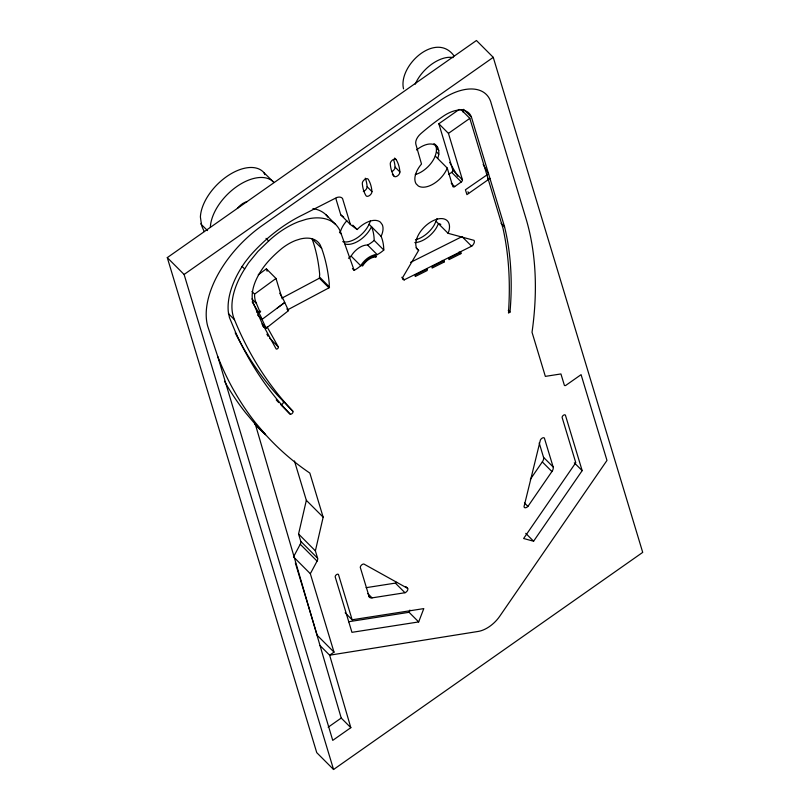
<?xml version="1.0" encoding="UTF-8"?>
<svg xmlns="http://www.w3.org/2000/svg" width="810" height="810" viewBox="0 0 810 810"><rect width="100%" height="100%" fill="white"/><g stroke="black" fill="none" stroke-linecap="round" stroke-linejoin="round"><path stroke-width="1.21" d="M415.267 174.575A20.695 11.796 -44.9 0 0 435.243 156.026L436.398 151.794L436.418 147.997L435.294 144.909M437.643 158.436C439.972 153.201 439.131 146.711 433.917 143.542M463.603 109.33L471.46 117.207L504.559 226.81A481.201 274.327 -44.9 0 1 509.996 312.103L508.508 313.085L508.862 306.018A536.402 305.795 -44.9 0 0 502.919 228.005L469.82 118.361L461.082 109.613M320.031 645.57L329.64 655.199L478.133 631.446A23.652 13.476 -44.9 0 0 499.689 616.319L606.973 460.424L581.084 374.655L565.836 385.358A1.833 1.043 -44.9 0 1 564.378 385.307L560.935 373.947L545.343 376.377L532.028 332.272A478.022 272.514 -44.9 0 0 525.771 217.87L491.194 103.346A52.002 29.646 -44.9 0 0 438.828 101.513L261.225 226.243A88.482 50.443 -44.9 0 0 207.704 326.217L217.758 356.552L332.738 740.37L350.831 727.674L329.64 655.199L334.003 652.131L310.331 573.713L293.514 556.865L300.257 544.269A4.819 2.744 -44.9 0 0 300.783 541.353L298.566 534.003L306.342 500.327L294.455 460.991M310.331 573.713L317.075 561.117A4.819 2.744 -44.9 0 0 317.601 558.212L315.384 550.861L323.16 517.185L309.835 473.07A738.021 420.734 -44.9 0 1 264.971 433.988L255.363 424.359L245.774 412.968A738.021 420.734 -44.9 0 1 224.481 381.257M288.016 309.633L328.992 287.833L329.285 284.026A314.756 179.445 -44.9 0 0 326.157 263.878L325.397 260.678A314.756 179.445 -44.9 0 0 321.651 248.346L312.032 238.717A314.756 179.445 -44.9 0 1 315.789 251.049L316.548 254.249A314.756 179.445 -44.9 0 1 319.677 274.398L319.383 278.205L282.832 297.645M348.513 621.746L409.07 612.299L409.921 610.082M352.137 619.782L338.529 574.705A2.066 1.185 -44.9 0 0 336.514 574.634A2.066 1.185 -44.9 0 0 335.239 577.014L351.945 632.337L418.679 621.928L423.802 608.604L352.137 619.782L345.151 612.775M448.072 233.3L448.315 232.804A20.695 11.796 -44.9 0 0 432.439 221.039A20.695 11.796 -44.9 0 0 417.17 249.014L418.638 250.391L402.428 277.911A4.536 2.582 -44.9 0 0 404.089 279.906L471.957 246.017A4.992 2.845 -44.9 0 0 474.052 240.347L448.072 233.3L436.063 221.262M281.272 405.243L290.01 414.001A1.995 1.134 -44.9 0 0 291.6 413.91A1.995 1.134 -44.9 0 0 292.997 412.219L292.866 411.217L286.669 404.474A853.953 486.83 -44.9 0 1 234.485 319.707A70.419 40.146 -44.9 0 1 244.66 269.001L248.498 262.956L257.894 251.465L268.647 241.005A62.907 35.863 -44.9 0 1 298.657 221.687L306.18 219.307A62.907 35.863 -44.9 0 1 341.212 233.928L354.162 270.348A20.908 11.917 -44.9 0 0 360.733 265.731A14.874 8.475 -44.9 0 1 377.207 254.644A20.908 11.917 -44.9 0 0 383.788 250.027A78.914 44.995 -44.9 0 0 381.105 236.328A20.695 11.796 -44.9 0 0 382.269 224.684L380.427 222.193A20.695 11.796 -44.9 0 0 357.169 229.534L350.396 224.512L340.787 214.883L335.796 198.359M530.327 479.338L542.305 461.923A6.166 3.513 -44.9 0 0 543.53 457.326L539.187 442.928M527.958 506.371L551.914 471.552A6.166 3.513 -44.9 0 0 553.139 466.955L544.361 438.007A2.815 1.61 -44.9 0 0 540.381 440.002L524.04 506.584A3.088 1.762 -44.9 0 0 527.877 506.463L524.465 502.868M533.587 541.222L582.167 470.65L565.461 415.327A2.066 1.185 -44.9 0 0 563.446 415.257A2.066 1.185 -44.9 0 0 562.17 417.636L575.778 462.712L523.624 538.498L533.587 541.222L525.731 533.344M261.934 324.041L266.136 328.252L288.522 310.645L284.644 302.282A15.562 3.726 54.9 0 0 281.677 296.419L279.713 293.23M448.841 174.332L451.747 172.287A2.197 1.255 -44.9 0 0 452.851 170.221L438.838 123.748L459.189 109.451M435.243 156.026L447.252 168.065L452.83 186.543A2.197 1.255 -44.9 0 0 454.612 186.654L461.356 181.916A2.197 1.255 -44.9 0 0 462.469 179.85L448.446 133.377L438.838 123.748M416.563 149.961C422.061 145.405 432.074 140.565 437.704 147.319M258.238 274.792L266.389 268.829L275.997 278.458L282.174 298.829M260.132 312.366L255.403 300.955A42.596 24.28 -44.9 0 1 254.593 294.121L275.997 278.458M167.285 257.62L476.442 40.5L493.25 57.348L642.715 552.379L333.558 769.5L316.75 752.652L167.285 257.62L184.103 274.468L333.558 769.5M184.103 274.468L493.25 57.348M448.446 133.377L469.82 118.361M260.699 311.121L258.694 312.528L256.517 311.891M489.949 178.473L466.935 194.633L465.416 189.783L488.551 173.816L483.165 164.42M328.161 727.218L341.223 718.045L255.363 424.359M277.273 308.063L284.725 302.494L262.025 319.403L266.136 328.252M375.921 256.993L376.498 256.051A13.213 7.533 -44.9 0 0 361.837 265.842L362.657 265.923A11.978 6.824 -44.9 0 1 375.921 256.993L374.21 255.282M410.538 262.399L462.034 236.621L471.643 246.25M443.981 262.126L432.186 268.029A2.278 1.296 -44.9 0 1 432.196 266.571L444.001 260.668A2.278 1.296 -44.9 0 1 443.981 262.126L442.27 260.405M460.839 253.692L449.034 259.595A2.278 1.296 -44.9 0 1 449.054 258.137L460.849 252.234A2.44 1.387 -44.9 0 1 460.839 253.692L459.118 251.971M366.1 587.675L395.462 583.089A3.088 1.762 -44.9 0 0 396.748 582.269M368.965 596.302L369.208 596.869A6.166 3.513 -44.9 0 0 372.053 597.871L405.071 592.717A3.088 1.762 -44.9 0 0 407.673 588.384L405.881 586.592M440.812 224.299L438.463 223.671L436.56 227.569A20.695 11.796 -44.9 0 1 414.811 242.615M407.673 588.384L363.832 564.003A2.815 1.61 -44.9 0 0 360.258 567.304L369.208 596.869M340.787 214.883L343.683 217.04M204.282 231.559A28.684 6.875 54.9 0 1 201.609 225.504L200.394 216.979A41.28 23.53 -44.9 0 1 226.608 176.61A41.28 23.53 -44.9 0 1 263.756 172.479L273.952 182.483A41.431 23.622 -44.9 0 0 236.662 186.634A41.431 23.622 -44.9 0 0 210.357 227.144M207.532 230.597L201.214 224.39A1.053 0.79 -12.9 0 1 201.194 223.378M257.57 315.029L262.025 319.403L261.833 318.846A15.451 3.706 54.9 0 0 258.694 312.528L252.153 301.887M454.046 55.89C435.891 30.912 397.943 65.772 403.532 88.837M436.418 147.997L438.817 150.407M436.398 151.794L438.797 154.204M452.841 170.161L462.469 179.85M451.676 172.348L461.285 181.977M501.056 223.307L504.559 226.81M451.19 183.111L454.683 186.614M394.591 158.071L396.191 159.681A65.094 37.108 -44.9 0 1 399.887 171.933A3.777 2.147 -44.9 0 1 397.497 175.891A3.777 2.147 -44.9 0 1 393.974 176.084L392.374 174.484M393.569 159.519A65.094 37.108 -44.9 0 1 395.088 167.113L399.887 171.933M508.245 310.351L509.996 312.103M365.249 178.16A65.094 37.108 -44.9 0 1 367.132 186.745L371.932 191.565A3.777 2.157 -44.9 0 1 369.542 195.504A3.777 2.157 -44.9 0 1 366.019 195.716A65.094 37.108 -44.9 0 1 362.313 183.465A3.777 2.147 -44.9 0 1 364.713 179.506A3.777 2.147 -44.9 0 1 368.236 179.314A65.094 37.108 -44.9 0 1 371.932 191.565M416.026 247.759L418.638 250.391M369.097 224.289L381.105 236.328M345.141 244.033A20.695 11.796 -44.9 0 0 371.496 226.699A78.914 44.995 -44.9 0 1 374.179 240.398L383.788 250.027M352.796 225.16L357.169 229.534M401.851 277.253L404.474 279.875M348.462 258.258A20.908 11.917 -44.9 0 0 351.125 256.102A14.874 8.475 -44.9 0 1 367.598 245.015L377.207 254.644M574.3 462.773L582.167 470.65M326.025 214.842L335.634 224.471M339.461 232.186L341.212 233.928M351.125 256.102L360.733 265.731M543.53 457.326L553.139 466.955M352.411 268.596L354.162 270.348M542.305 461.923L551.914 471.552M319.92 277.425L329.528 287.054M319.383 278.205L328.992 287.833M266.034 238.373L268.647 241.005M286.841 308.964L288.522 310.645M242.038 266.368L244.66 269.001M251.971 291.499L254.593 294.121M251.9 298.941L256.274 303.325M262.481 325.802L264.232 327.554M269.588 338.175L278.326 346.933A1.478 0.84 -44.9 0 1 277.648 348.624A1.478 0.84 -44.9 0 1 276.078 348.826L262.005 323.139L253.054 302.606A45.562 25.971 -44.9 0 1 258.603 274.924C264.303 264.485 272.838 255.97 281.91 248.417A37.999 21.657 -44.9 0 1 295.721 240.428L300.257 239.001A37.999 21.657 -44.9 0 1 320.061 244.701L321.651 248.346M228.369 313.581L234.485 319.707M235.204 332.829A853.953 486.83 -44.9 0 0 277.06 394.845L292.866 411.217M395.371 583.109L404.98 592.738M306.342 500.327L323.16 517.185M409.07 612.299L418.679 621.928M367.689 593.497L372.053 597.871M298.566 534.003L315.384 550.861M300.783 541.353L317.601 558.212M300.257 544.269L317.075 561.117M334.003 652.131L317.186 635.283L295.336 562.899M341.223 718.045L350.831 727.674M264.971 433.988L255.383 422.597A738.021 420.734 -44.9 0 1 217.758 356.552M278.326 346.933L267.057 326.805M266.865 334.176L268.1 336.261M449.671 162.344L457.68 176.297M283.257 401.588L283.389 402.59A1.995 1.134 -44.9 0 1 280.645 404.534M263.756 172.479L264.951 174.666M266.389 268.829L267.118 271.228M462.581 109.988L463.31 112.398M350.396 224.512L342.549 198.541A10.044 5.731 -44.9 0 0 336.798 197.508L303.031 214.711A104.075 59.332 -44.9 0 0 249.794 256.122L245.055 262.156A76.13 43.396 -44.9 0 0 228.319 311.921L229.463 317.571L235.234 331.482A853.953 486.83 -44.9 0 0 290.01 414.001M265.609 434.717A738.021 420.734 -44.9 0 1 254.917 424.389M471.46 117.207A29.494 16.818 -44.9 0 0 443.262 116.225A146.772 83.673 -44.9 0 0 421.362 133.184L420.663 133.802A10.145 5.781 -44.9 0 0 415.874 144.322L421.504 164.035A20.695 11.796 -44.9 0 0 416.107 183.799L418.294 185.976A20.695 11.796 -44.9 0 0 447.252 168.065M395.088 167.113A3.777 2.147 -44.9 0 1 391.979 171.497M396.191 159.681A3.777 2.157 -44.9 0 0 392.668 159.894A3.777 2.157 -44.9 0 0 390.268 163.833A65.094 37.108 -44.9 0 0 393.974 176.084M367.132 186.745A3.777 2.157 -44.9 0 1 363.305 191.403M436.985 218.619A20.695 11.796 -44.9 0 1 436.306 220.776L434.15 225.17A20.695 11.796 -44.9 0 1 415.439 239.8M467.947 191.757A13.922 3.341 54.9 0 1 468.575 193.479M487.681 177.896A13.922 3.341 54.9 0 1 488.308 179.628M415.236 84.189A30.031 17.121 -44.9 0 1 453.104 57.601M237.421 208.433A12.302 7.017 -44.9 0 1 247.192 201.569M340.129 232.753A20.695 11.796 -44.9 0 1 346.832 220.695M278.721 402.59A853.953 486.83 -44.9 0 1 276.23 399.887M312.913 208.615A62.907 35.863 -44.9 0 1 328.151 217.293M374.179 240.398A20.908 11.917 -44.9 0 1 367.598 245.015M370.332 221.019A20.695 11.796 -44.9 0 1 342.741 241.623M427.143 269.102L415.348 275.015A2.278 1.296 -44.9 0 0 415.327 276.473L427.123 270.56A2.44 1.387 -44.9 0 0 427.143 269.102"/></g></svg>
